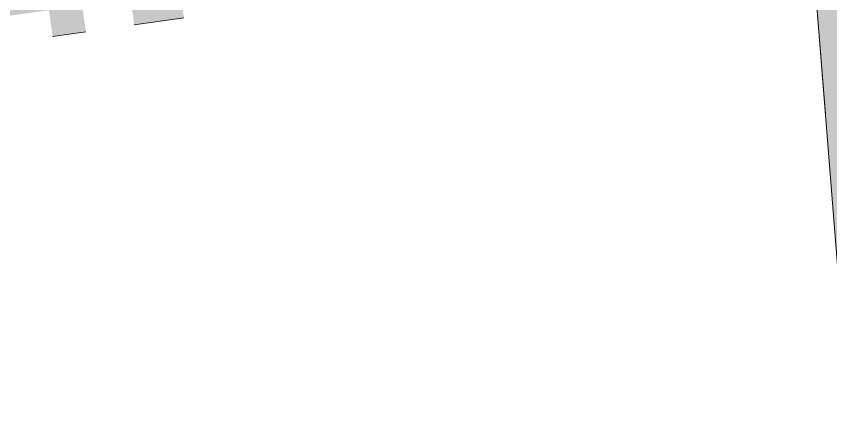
# Model space of a CAD drawing. Header units: centimetres. Extents: x 10781134 to 11746451, y 12092156 to 13482166.
# Drawn here: x 11708525 to 11710061, y 12097396 to 12098134 of the extents above; entities that cross this region are included whole.
import ezdxf

# ---------------------------------------------------------------- set-up
doc = ezdxf.new("R2010")
doc.units = ezdxf.units.CM
doc.header["$LTSCALE"] = 5
doc.layers.add('_Nieuw-4 massa', color=7, linetype='Continuous', lineweight=5, true_color=0xc2324a9a)
doc.layers.add('Bestaand-4 massa', color=7, linetype='Continuous', lineweight=5)

msp = doc.modelspace()

# ---------------------------------------------------------------- linework, layer by layer
at = {"layer": '_Nieuw-4 massa', "color": 175, "true_color": 0x0000ff}
msp.add_solid([(11709543.1, 12098310.6), (11709547.3, 12098280.9), (11708311.5, 12098136.6), (11708304.5, 12098105.3)], dxfattribs=at)
at = {"layer": 'Bestaand-4 massa'}
for p, q in [((11710014.9, 12098404.4), (11710051.4, 12097949.1)), ((11710014.9, 12098404.4), (11710095.8, 12097395.6)), ((11708747.7, 12098117.4), (11708841.5, 12098130.7)), ((11708593.9, 12098095.7), (11708656.6, 12098104.5))]:
    msp.add_line(p, q, dxfattribs=at)
at = {"layer": 'Bestaand-4 massa', "color": 7}
for points in [[(11710014.9, 12098404.4), (11710118.7, 12098316.9), (11710051.4, 12097949.1), (11710147.6, 12097956.8)], [(11710014.9, 12098404.4), (11710118.7, 12098316.9), (11710095.8, 12097395.6), (11710181.5, 12097534.1)], [(11708747.7, 12098117.4), (11708740.7, 12098166.9), (11708841.5, 12098130.7), (11708834.5, 12098180.2)], [(11708593.9, 12098095.7), (11708586.9, 12098145.2), (11708656.6, 12098104.5), (11708649.6, 12098154.1)]]:
    msp.add_solid(points, dxfattribs=at)

doc.saveas('drawing.dxf')
